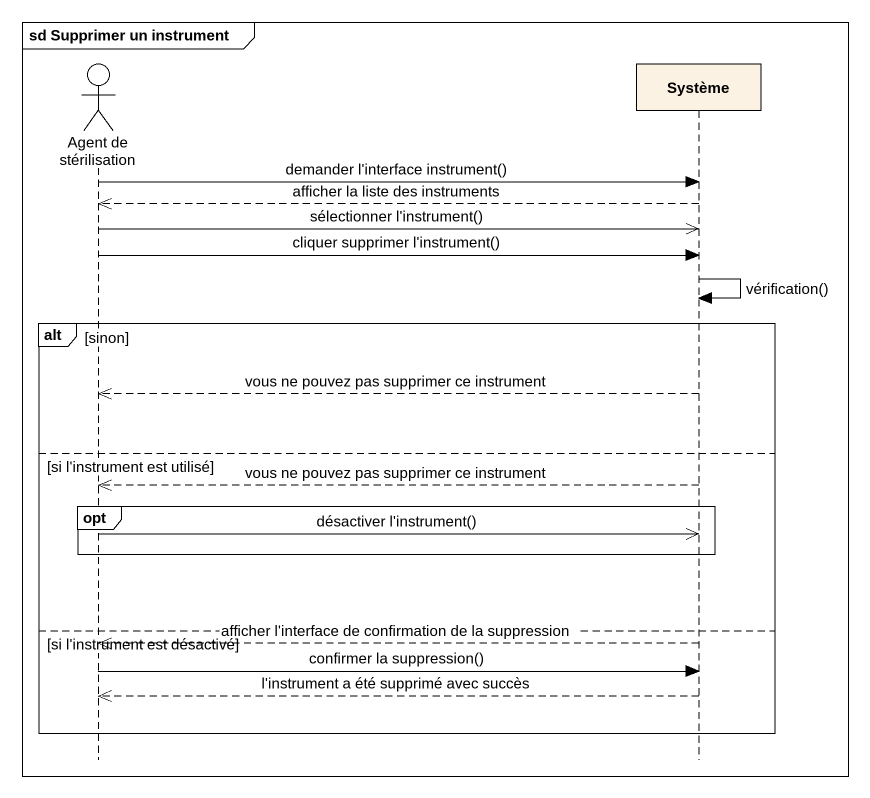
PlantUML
@startuml
mainframe sd Supprimer un instrument
hide footbox
actor "Agent de stérilisation" as Agent_de_stérilisation
participant Système

Agent_de_stérilisation -> Système : demander l'interface instrument()
Système -->> Agent_de_stérilisation : afficher la liste des instruments
Agent_de_stérilisation ->> Système : sélectionner l'instrument()
Agent_de_stérilisation -> Système : cliquer supprimer l'instrument()
Système -> Système : vérification()
alt sinon
  Système -->> Agent_de_stérilisation : vous ne pouvez pas supprimer ce instrument
else si l'instrument est utilisé
  Système -->> Agent_de_stérilisation : vous ne pouvez pas supprimer ce instrument
  opt
    Agent_de_stérilisation ->> Système : désactiver l'instrument()
  end
else si l'instrument est désactivé
  Système -->> Agent_de_stérilisation : afficher l'interface de confirmation de la suppression
  Agent_de_stérilisation -> Système : confirmer la suppression()
  Système -->> Agent_de_stérilisation : l'instrument a été supprimé avec succès
end
@enduml
